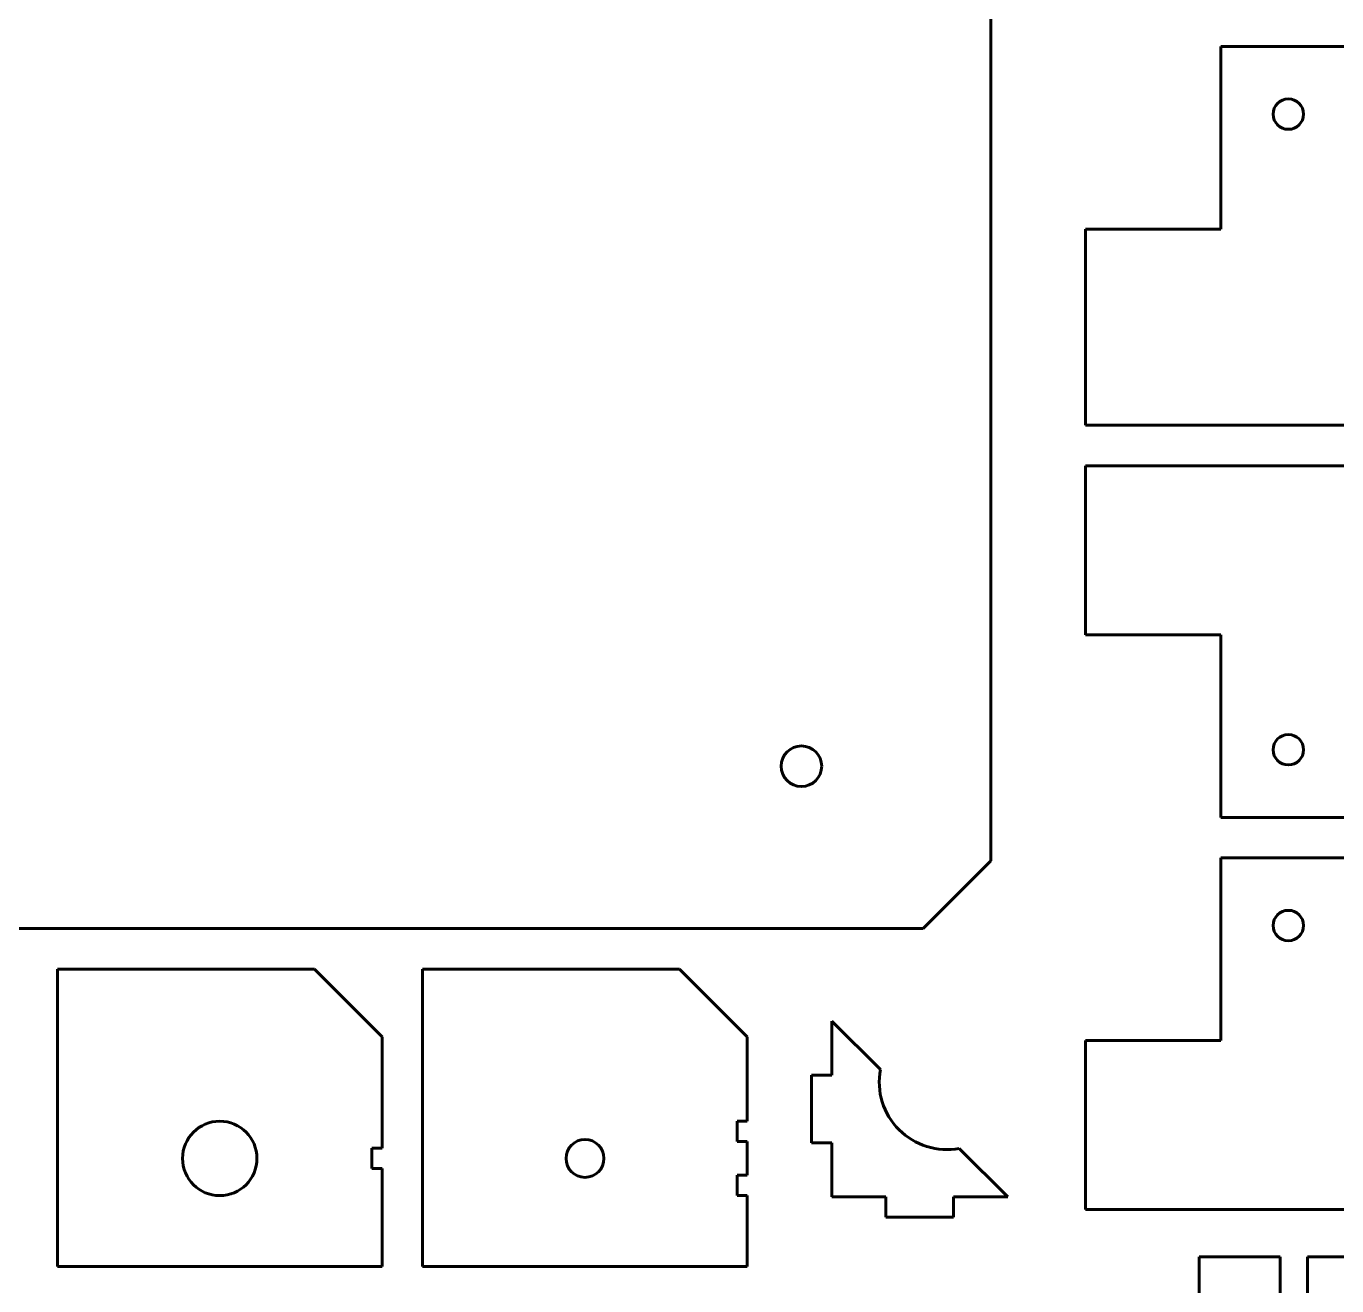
# Model space of a CAD drawing. Header units: millimetres. Extents: x 25 to 1179, y 185 to 548.
# Drawn here: x 752.6 to 849.4, y 266.5 to 359.6 of the extents above; entities that cross this region are included whole.
import ezdxf

# ---------------------------------------------------------------- set-up
doc = ezdxf.new("R2010")
doc.units = ezdxf.units.MM
for name, color, linetype in [('BED_TOP_PLATE', 7, 'Continuous'), ('Default', 7, 'Continuous'), ('SCREW_HOLDER', 7, 'Continuous'), ('SCREW_HOLDER_BOT', 7, 'Continuous'), ('SMALL_SUPPORT', 7, 'Continuous'), ('SUPPORT_LIMIT_', 7, 'Continuous'), ('X_HOLDING_TOP_PL', 7, 'Continuous'), ('X_MIDDLE_PLATE', 7, 'Continuous')]:
    doc.layers.add(name, color=color, linetype=linetype)

# ---------------------------------------------------------------- blocks, each defined once
blk = doc.blocks.new('SE62')
at = {"layer": 'BED_TOP_PLATE', "color": 7, "linetype": 'Continuous', "lineweight": 60}
for p, q in [((823.862, 437.882), (823.862, 297.882)), ((818.862, 292.882), (823.862, 297.882)), ((818.862, 292.882), (678.862, 292.882))]:
    blk.add_line(p, q, dxfattribs=at)
blk.add_circle((809.862, 304.882), 1.5, dxfattribs=at)
blk = doc.blocks.new('SE73')
at = {"layer": 'SCREW_HOLDER_BOT', "color": 7, "linetype": 'Continuous', "lineweight": 60}
for p, q in [((781.862, 267.882), (781.862, 289.882)), ((781.862, 289.882), (800.862, 289.882)), ((805.862, 284.882), (800.862, 289.882)), ((805.862, 284.882), (805.862, 278.632)), ((805.112, 278.632), (805.112, 277.132)), ((805.862, 278.632), (805.112, 278.632)), ((805.112, 277.132), (805.862, 277.132)), ((805.862, 277.132), (805.862, 274.632)), ((805.862, 274.632), (805.112, 274.632)), ((805.112, 274.632), (805.112, 273.132)), ((805.112, 273.132), (805.862, 273.132)), ((805.862, 273.132), (805.862, 267.882)), ((805.862, 267.882), (781.862, 267.882))]:
    blk.add_line(p, q, dxfattribs=at)
blk.add_circle((793.862, 275.882), 1.4, dxfattribs=at)
blk = doc.blocks.new('SE75')
at = {"layer": 'SCREW_HOLDER', "color": 7, "linetype": 'Continuous', "lineweight": 60}
for p, q in [((754.862, 267.882), (754.862, 289.882)), ((754.862, 289.882), (773.862, 289.882)), ((778.862, 284.882), (773.862, 289.882)), ((778.862, 284.882), (778.862, 276.632)), ((778.112, 276.632), (778.112, 275.132)), ((778.862, 276.632), (778.112, 276.632)), ((778.112, 275.132), (778.862, 275.132)), ((778.862, 275.132), (778.862, 267.882)), ((778.862, 267.882), (754.862, 267.882))]:
    blk.add_line(p, q, dxfattribs=at)
blk.add_circle((766.862, 275.882), 2.75, dxfattribs=at)
blk = doc.blocks.new('SE78')
at = {"layer": 'SMALL_SUPPORT', "color": 7, "linetype": 'Continuous', "lineweight": 60}
for p, q in [((839.268, 254.603), (839.268, 268.603)), ((839.268, 268.603), (845.268, 268.603)), ((845.268, 259.603), (845.268, 268.603)), ((847.268, 259.603), (847.268, 268.603)), ((860.268, 268.603), (847.268, 268.603)), ((860.268, 268.603), (860.268, 262.603)), ((915.268, 268.603), (915.268, 262.603)), ((915.268, 268.603), (923.268, 268.603)), ((923.268, 259.603), (923.268, 268.603)), ((925.268, 259.603), (925.268, 268.603)), ((931.268, 268.603), (925.268, 268.603)), ((931.268, 268.603), (931.268, 254.603)), ((860.268, 262.603), (915.268, 262.603)), ((847.268, 259.603), (845.268, 259.603)), ((925.268, 259.603), (923.268, 259.603)), ((841.268, 254.603), (839.268, 254.603)), ((841.268, 253.103), (841.268, 254.603)), ((880.268, 254.603), (851.268, 254.603)), ((851.268, 253.103), (851.268, 254.603)), ((880.268, 253.103), (880.268, 254.603)), ((890.268, 253.103), (890.268, 254.603)), ((919.268, 254.603), (890.268, 254.603)), ((919.268, 253.103), (919.268, 254.603)), ((931.268, 254.603), (929.268, 254.603)), ((929.268, 253.103), (929.268, 254.603)), ((851.268, 253.103), (841.268, 253.103)), ((890.268, 253.103), (880.268, 253.103)), ((919.268, 253.103), (929.268, 253.103))]:
    blk.add_line(p, q, dxfattribs=at)
blk = doc.blocks.new('SE85')
at = {"layer": 'X_HOLDING_TOP_PL', "color": 7, "linetype": 'Continuous', "lineweight": 60}
for p, q in [((840.862, 344.6), (840.862, 358.1)), ((840.862, 358.1), (850.862, 358.1)), ((830.862, 344.6), (840.862, 344.6)), ((830.862, 344.6), (830.862, 330.1)), ((1041.862, 330.1), (830.862, 330.1))]:
    blk.add_line(p, q, dxfattribs=at)
blk.add_circle((845.862, 353.1), 1.125, dxfattribs=at)
blk = doc.blocks.new('SE86')
at = {"layer": 'X_MIDDLE_PLATE', "color": 7, "linetype": 'Continuous', "lineweight": 60}
for p, q in [((830.862, 314.6), (830.862, 327.1)), ((830.862, 327.1), (1041.86, 327.1)), ((840.862, 314.6), (830.862, 314.6)), ((840.862, 301.1), (840.862, 314.6)), ((850.862, 301.1), (840.862, 301.1))]:
    blk.add_line(p, q, dxfattribs=at)
blk.add_circle((845.862, 306.1), 1.125, dxfattribs=at)
blk = doc.blocks.new('SE87')
at = {"layer": 'X_MIDDLE_PLATE', "color": 7, "linetype": 'Continuous', "lineweight": 60}
for p, q in [((840.862, 284.6), (840.862, 298.1)), ((840.862, 298.1), (850.862, 298.1)), ((830.864, 284.6), (840.862, 284.6)), ((830.864, 284.6), (830.864, 272.1)), ((1041.862, 272.1), (830.864, 272.1))]:
    blk.add_line(p, q, dxfattribs=at)
blk.add_circle((845.862, 293.1), 1.125, dxfattribs=at)
blk = doc.blocks.new('SE92')
at = {"layer": 'SUPPORT_LIMIT_', "color": 7, "linetype": 'Continuous', "lineweight": 60}
for p, q in [((812.116, 286.039), (812.116, 282.037)), ((815.701, 282.454), (812.116, 286.039)), ((810.616, 282.037), (812.116, 282.037)), ((810.616, 277.037), (810.616, 282.037)), ((810.616, 277.037), (812.116, 277.037)), ((812.116, 277.037), (812.116, 273.039)), ((825.116, 273.039), (821.532, 276.623)), ((812.116, 273.039), (816.116, 273.039)), ((816.116, 271.539), (816.116, 273.039)), ((821.116, 273.039), (825.116, 273.039)), ((821.116, 271.539), (821.116, 273.039)), ((821.116, 271.539), (816.116, 271.539))]:
    blk.add_line(p, q, dxfattribs=at)
blk.add_arc((820.616, 281.539), 5, 169.4499, 280.5501, dxfattribs=at)

msp = doc.modelspace()

# ---------------------------------------------------------------- block references
at = {"layer": 'Default'}
for name in ['SE62', 'SE85', 'SE86', 'SE87', 'SE75', 'SE73', 'SE92', 'SE78']:
    msp.add_blockref(name, (0, 0), dxfattribs=at)

doc.saveas('drawing.dxf')
